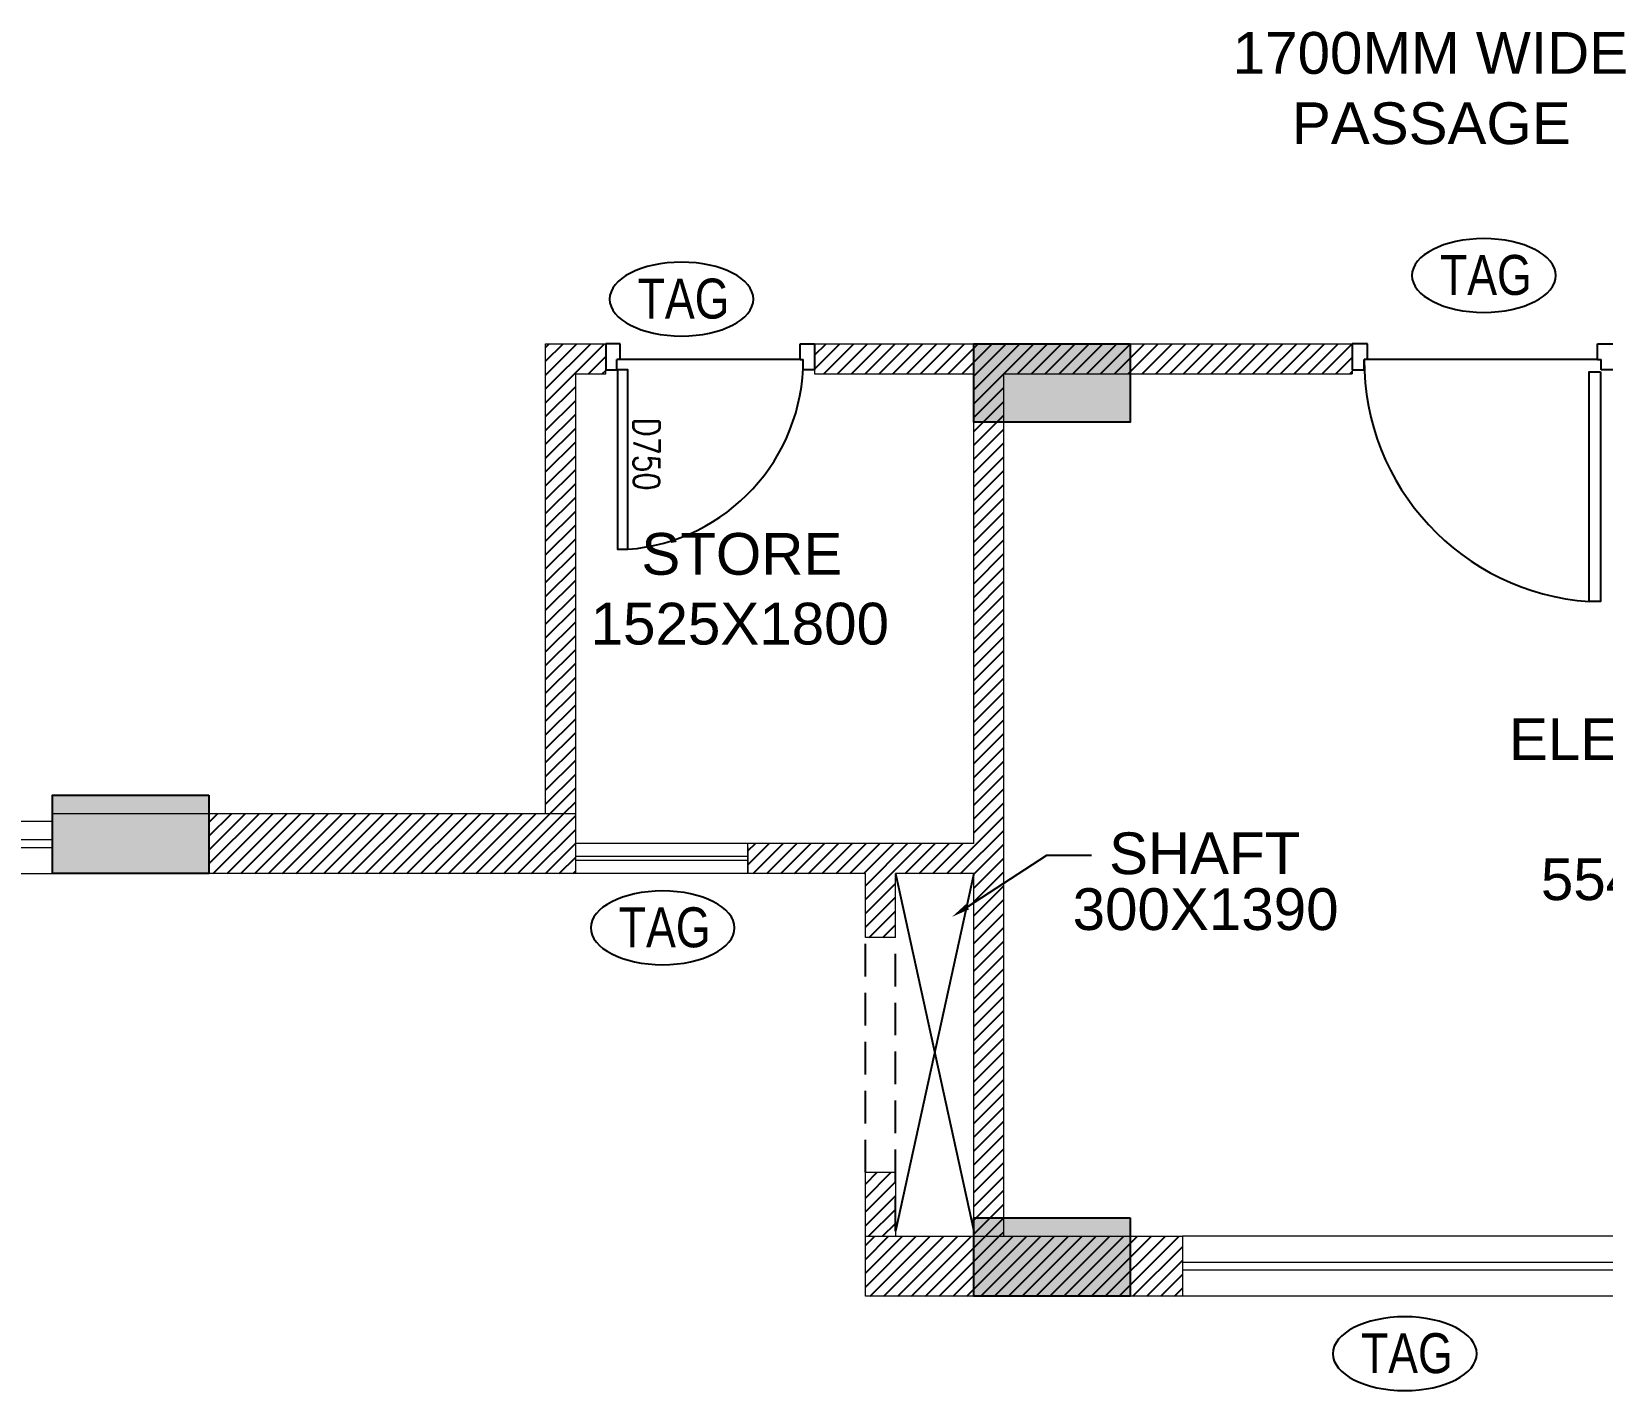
# Model space of a CAD drawing. Header units: millimetres. Extents: x 1277257 to 1543892, y 206696 to 309376.
# Drawn here: x 1302837 to 1308857, y 290995 to 296203 of the extents above; entities that cross this region are included whole.
import ezdxf
from ezdxf.enums import TextEntityAlignment as Align

# ---------------------------------------------------------------- set-up
doc = ezdxf.new("R2010")
doc.units = ezdxf.units.MM
doc.header["$LTSCALE"] = 500
doc.header["$MEASUREMENT"] = 0
doc.linetypes.add('HIDDEN', pattern=[0.375, 0.25, -0.125])
doc.layers.get('Defpoints').update_dxf_attribs({"lineweight": 0})
for name, color, linetype in [('AHC-A-FURNITURE', 2, 'Continuous'), ('CUTOUT', 8, 'HIDDEN'), ('DOOR', 8, 'Continuous'), ('TEXT-RM NAME', 6, 'Continuous'), ('TOWER AREA COLUMN.', 6, 'Continuous')]:
    doc.layers.add(name, color=color, linetype=linetype)
for name, color, linetype, lineweight in [('TOWER COL HATCH', 253, 'Continuous', 20), ('Wall', 2, 'Continuous', 15), ('WIN', 144, 'Continuous', 15)]:
    doc.layers.add(name, color=color, linetype=linetype, lineweight=lineweight)
doc.styles.add('simplex', font='simplex.shx')
doc.styles.get("Standard").update_dxf_attribs({"font": 'arial.ttf'})

msp = doc.modelspace()

# ---------------------------------------------------------------- hatches: boundary and pattern name
at = {"layer": 'TOWER COL HATCH'}
h = msp.add_hatch(color=253, dxfattribs=at)
h.dxf.hatch_style = 1
h.paths.add_polyline_path([(1307047.1, 295006.4), (1307047.1, 294706.4), (1306447.1, 294706.4), (1306447.1, 295006.4)])
h = msp.add_hatch(color=253, dxfattribs=at)
h.dxf.hatch_style = 1
h.paths.add_polyline_path([(1303517.1, 293276.4), (1303517.1, 292976.4), (1302917.1, 292976.4), (1302917.1, 293276.4)])
h = msp.add_hatch(color=253, dxfattribs=at)
h.dxf.hatch_style = 1
h.paths.add_polyline_path([(1307047.1, 291656.4), (1307047.1, 291356.4), (1306447.1, 291356.4), (1306447.1, 291656.4)])

# ---------------------------------------------------------------- linework, layer by layer
at = {"linetype": 'Continuous', "extrusion": (0, 0, -1)}
for centre in [(1308402, 295267.9), (1305327.6, 295177.4), (1305255.3, 292768.2), (1308099, 291136.4)]:
    msp.add_ellipse(centre, major_axis=(275.7, 0), ratio=0.512885, dxfattribs=at)
at = {"layer": 'AHC-A-FURNITURE', "color": 5, "linetype": 'Continuous', "ltscale": 50, "true_color": 0x0000ff}
for p, q in [((1304807.1, 294992.6), (1304820.9, 295006.4)), ((1304807.1, 294939.6), (1304873.9, 295006.4)), ((1304807.1, 294886.6), (1304926.9, 295006.4)), ((1304807.1, 294833.5), (1304980, 295006.4)), ((1304807.1, 294780.5), (1305033, 295006.4)), ((1305837.1, 294962), (1305881.5, 295006.4)), ((1305837.1, 294908.9), (1305934.6, 295006.4)), ((1305872.6, 294891.4), (1305987.6, 295006.4)), ((1305925.6, 294891.4), (1306040.6, 295006.4)), ((1305978.7, 294891.4), (1306093.7, 295006.4)), ((1306031.7, 294891.4), (1306146.7, 295006.4)), ((1306084.7, 294891.4), (1306199.7, 295006.4)), ((1306137.8, 294891.4), (1306252.8, 295006.4)), ((1306190.8, 294891.4), (1306305.8, 295006.4)), ((1306243.8, 294891.4), (1306358.8, 295006.4)), ((1306296.9, 294891.4), (1306411.9, 295006.4)), ((1306349.9, 294891.4), (1306464.9, 295006.4)), ((1306402.9, 294891.4), (1306517.9, 295006.4)), ((1306447.1, 294882.5), (1306571, 295006.4)), ((1306447.1, 294829.5), (1306624, 295006.4)), ((1306447.1, 294776.5), (1306677, 295006.4)), ((1306615.1, 294891.4), (1306730.1, 295006.4)), ((1306668.1, 294891.4), (1306783.1, 295006.4)), ((1306721.1, 294891.4), (1306836.1, 295006.4)), ((1306774.2, 294891.4), (1306889.2, 295006.4)), ((1306827.2, 294891.4), (1306942.2, 295006.4)), ((1306880.2, 294891.4), (1306995.2, 295006.4)), ((1306933.3, 294891.4), (1307048.3, 295006.4)), ((1306986.3, 294891.4), (1307101.3, 295006.4)), ((1307039.3, 294891.4), (1307154.3, 295006.4)), ((1307092.4, 294891.4), (1307207.4, 295006.4)), ((1307145.4, 294891.4), (1307260.4, 295006.4)), ((1307198.4, 294891.4), (1307313.4, 295006.4)), ((1307251.5, 294891.4), (1307366.5, 295006.4)), ((1307304.5, 294891.4), (1307419.5, 295006.4)), ((1307357.5, 294891.4), (1307472.5, 295006.4)), ((1307410.6, 294891.4), (1307525.6, 295006.4)), ((1307463.6, 294891.4), (1307578.6, 295006.4)), ((1307516.6, 294891.4), (1307631.6, 295006.4)), ((1307569.7, 294891.4), (1307684.7, 295006.4)), ((1307622.7, 294891.4), (1307737.7, 295006.4)), ((1307675.7, 294891.4), (1307790.7, 295006.4)), ((1307728.8, 294891.4), (1307843.8, 295006.4)), ((1307781.8, 294891.4), (1307896.8, 295006.4)), ((1304971, 294891.4), (1305037.1, 294957.5)), ((1307834.8, 294891.4), (1307897.1, 294953.7)), ((1305024.1, 294891.4), (1305037.1, 294904.4)), ((1307887.9, 294891.4), (1307897.1, 294900.6)), ((1304807.1, 294727.5), (1304922.1, 294842.5)), ((1306447.1, 294723.4), (1306562.1, 294838.4)), ((1304807.1, 294674.4), (1304922.1, 294789.4)), ((1306447.1, 294670.4), (1306562.1, 294785.4)), ((1304807.1, 294621.4), (1304922.1, 294736.4)), ((1304807.1, 294568.4), (1304922.1, 294683.4)), ((1306447.1, 294617.4), (1306562.1, 294732.4)), ((1304807.1, 294515.3), (1304922.1, 294630.3)), ((1306447.1, 294564.3), (1306562.1, 294679.3)), ((1306447.1, 294511.3), (1306562.1, 294626.3)), ((1304807.1, 294462.3), (1304922.1, 294577.3)), ((1306447.1, 294458.3), (1306562.1, 294573.3)), ((1304807.1, 294409.3), (1304922.1, 294524.3)), ((1306447.1, 294405.2), (1306562.1, 294520.2)), ((1304807.1, 294356.2), (1304922.1, 294471.2)), ((1306447.1, 294352.2), (1306562.1, 294467.2)), ((1304807.1, 294303.2), (1304922.1, 294418.2)), ((1306447.1, 294299.2), (1306562.1, 294414.2)), ((1304807.1, 294250.2), (1304922.1, 294365.2)), ((1306447.1, 294246.1), (1306562.1, 294361.1)), ((1304807.1, 294197.1), (1304922.1, 294312.1)), ((1304807.1, 294144.1), (1304922.1, 294259.1)), ((1306447.1, 294193.1), (1306562.1, 294308.1)), ((1304807.1, 294091.1), (1304922.1, 294206.1)), ((1306447.1, 294140.1), (1306562.1, 294255.1)), ((1306447.1, 294087), (1306562.1, 294202)), ((1304807.1, 294038), (1304922.1, 294153)), ((1306447.1, 294034), (1306562.1, 294149)), ((1304807.1, 293985), (1304922.1, 294100)), ((1306447.1, 293981), (1306562.1, 294096)), ((1304807.1, 293932), (1304922.1, 294047)), ((1306447.1, 293927.9), (1306562.1, 294042.9)), ((1304807.1, 293878.9), (1304922.1, 293993.9)), ((1306447.1, 293874.9), (1306562.1, 293989.9)), ((1304807.1, 293825.9), (1304922.1, 293940.9)), ((1306447.1, 293821.9), (1306562.1, 293936.9)), ((1304807.1, 293772.9), (1304922.1, 293887.9)), ((1306447.1, 293768.8), (1306562.1, 293883.8)), ((1304807.1, 293719.8), (1304922.1, 293834.8)), ((1304807.1, 293666.8), (1304922.1, 293781.8)), ((1306447.1, 293715.8), (1306562.1, 293830.8)), ((1306447.1, 293662.8), (1306562.1, 293777.8)), ((1304807.1, 293613.8), (1304922.1, 293728.8)), ((1306447.1, 293609.7), (1306562.1, 293724.7)), ((1304807.1, 293560.7), (1304922.1, 293675.7)), ((1306447.1, 293556.7), (1306562.1, 293671.7)), ((1304807.1, 293507.7), (1304922.1, 293622.7)), ((1306447.1, 293503.7), (1306562.1, 293618.7)), ((1304807.1, 293454.7), (1304922.1, 293569.7)), ((1306447.1, 293450.6), (1306562.1, 293565.6)), ((1304807.1, 293401.6), (1304922.1, 293516.6)), ((1306447.1, 293397.6), (1306562.1, 293512.6)), ((1304807.1, 293348.6), (1304922.1, 293463.6)), ((1306447.1, 293344.6), (1306562.1, 293459.6)), ((1304807.1, 293295.6), (1304922.1, 293410.6)), ((1304807.1, 293242.5), (1304922.1, 293357.5)), ((1306447.1, 293291.5), (1306562.1, 293406.5)), ((1304824, 293206.4), (1304922.1, 293304.5)), ((1306447.1, 293238.5), (1306562.1, 293353.5)), ((1306447.1, 293185.5), (1306562.1, 293300.5)), ((1304877, 293206.4), (1304922.1, 293251.5)), ((1306447.1, 293132.4), (1306562.1, 293247.4)), ((1306344.1, 292976.4), (1306562.1, 293194.4)), ((1306397.1, 292976.4), (1306562.1, 293141.4)), ((1305582.1, 293062.9), (1305610.6, 293091.4)), ((1305582.1, 293009.9), (1305663.6, 293091.4)), ((1305601.6, 292976.4), (1305716.6, 293091.4)), ((1305654.7, 292976.4), (1305769.7, 293091.4)), ((1305707.7, 292976.4), (1305822.7, 293091.4)), ((1305760.7, 292976.4), (1305875.7, 293091.4)), ((1305813.8, 292976.4), (1305928.8, 293091.4)), ((1305866.8, 292976.4), (1305981.8, 293091.4)), ((1305919.8, 292976.4), (1306034.8, 293091.4)), ((1305972.9, 292976.4), (1306087.9, 293091.4)), ((1306025.9, 292976.4), (1306140.9, 293091.4)), ((1306032.1, 292929.6), (1306193.9, 293091.4)), ((1306032.1, 292876.5), (1306247, 293091.4)), ((1306185, 292976.4), (1306300, 293091.4)), ((1306238, 292976.4), (1306353, 293091.4)), ((1306291.1, 292976.4), (1306406.1, 293091.4)), ((1306447.1, 292973.3), (1306562.1, 293088.3)), ((1306447.1, 292920.3), (1306562.1, 293035.3)), ((1306032.1, 292823.5), (1306147.1, 292938.5)), ((1306447.1, 292867.3), (1306562.1, 292982.3)), ((1306032.1, 292770.5), (1306147.1, 292885.5)), ((1306447.1, 292814.2), (1306562.1, 292929.2)), ((1306447.1, 292761.2), (1306562.1, 292876.2)), ((1306046.1, 292731.4), (1306147.1, 292832.4)), ((1306447.1, 292708.2), (1306562.1, 292823.2)), ((1306099.1, 292731.4), (1306147.1, 292779.4)), ((1306447.1, 292655.1), (1306562.1, 292770.1)), ((1306447.1, 292602.1), (1306562.1, 292717.1)), ((1306447.1, 292549.1), (1306562.1, 292664.1)), ((1306447.1, 292496), (1306562.1, 292611)), ((1306447.1, 292443), (1306562.1, 292558)), ((1306447.1, 292390), (1306562.1, 292505)), ((1306447.1, 292336.9), (1306562.1, 292451.9)), ((1306447.1, 292283.9), (1306562.1, 292398.9)), ((1306447.1, 292230.9), (1306562.1, 292345.9)), ((1306447.1, 292177.8), (1306562.1, 292292.8)), ((1306447.1, 292124.8), (1306562.1, 292239.8)), ((1306447.1, 292071.8), (1306562.1, 292186.8)), ((1306447.1, 292018.7), (1306562.1, 292133.7)), ((1306447.1, 291965.7), (1306562.1, 292080.7)), ((1306447.1, 291912.7), (1306562.1, 292027.7)), ((1306447.1, 291859.6), (1306562.1, 291974.6)), ((1306447.1, 291806.6), (1306562.1, 291921.6)), ((1306447.1, 291753.6), (1306562.1, 291868.6)), ((1306032.1, 291785.9), (1306077.6, 291831.4)), ((1306032.1, 291732.8), (1306130.6, 291831.4)), ((1306032.1, 291679.8), (1306147.1, 291794.8)), ((1306447.1, 291700.6), (1306562.1, 291815.6)), ((1306032.1, 291626.8), (1306147.1, 291741.8)), ((1306447.1, 291647.5), (1306562.1, 291762.5)), ((1306044.7, 291586.4), (1306147.1, 291688.7)), ((1306447.1, 291594.5), (1306562.1, 291709.5)), ((1306097.8, 291586.4), (1306147.1, 291635.7)), ((1306492, 291586.4), (1306562.1, 291656.5)), ((1306545.1, 291586.4), (1306562.1, 291603.4))]:
    msp.add_line(p, q, dxfattribs=at)
at = {"layer": 'AHC-A-FURNITURE', "color": 1, "linetype": 'Continuous', "ltscale": 50, "true_color": 0xff0000}
for p, q in [((1303517.1, 293172.3), (1303551.2, 293206.4)), ((1303517.1, 293119.3), (1303604.2, 293206.4)), ((1303517.1, 293066.2), (1303657.3, 293206.4)), ((1303517.1, 293013.2), (1303710.3, 293206.4)), ((1303533.3, 292976.4), (1303763.3, 293206.4)), ((1303586.4, 292976.4), (1303816.4, 293206.4)), ((1303639.4, 292976.4), (1303869.4, 293206.4)), ((1303692.4, 292976.4), (1303922.4, 293206.4)), ((1303745.5, 292976.4), (1303975.5, 293206.4)), ((1303798.5, 292976.4), (1304028.5, 293206.4)), ((1303851.5, 292976.4), (1304081.5, 293206.4)), ((1303904.6, 292976.4), (1304134.6, 293206.4)), ((1303957.6, 292976.4), (1304187.6, 293206.4)), ((1304010.6, 292976.4), (1304240.6, 293206.4)), ((1304063.7, 292976.4), (1304293.7, 293206.4)), ((1304116.7, 292976.4), (1304346.7, 293206.4)), ((1304169.7, 292976.4), (1304399.7, 293206.4)), ((1304222.8, 292976.4), (1304452.8, 293206.4)), ((1304275.8, 292976.4), (1304505.8, 293206.4)), ((1304328.8, 292976.4), (1304558.8, 293206.4)), ((1304381.9, 292976.4), (1304611.9, 293206.4)), ((1304434.9, 292976.4), (1304664.9, 293206.4)), ((1304487.9, 292976.4), (1304717.9, 293206.4)), ((1304541, 292976.4), (1304771, 293206.4)), ((1304594, 292976.4), (1304824, 293206.4)), ((1304647, 292976.4), (1304877, 293206.4)), ((1304700.1, 292976.4), (1304922.1, 293198.4)), ((1304753.1, 292976.4), (1304922.1, 293145.4)), ((1304806.1, 292976.4), (1304922.1, 293092.4)), ((1304859.2, 292976.4), (1304922.1, 293039.3)), ((1304912.2, 292976.4), (1304922.1, 292986.3)), ((1306032.1, 291550.7), (1306067.8, 291586.4)), ((1306032.1, 291497.7), (1306120.8, 291586.4)), ((1306032.1, 291444.6), (1306173.8, 291586.4)), ((1306032.1, 291391.6), (1306226.9, 291586.4)), ((1306049.9, 291356.4), (1306279.9, 291586.4)), ((1306102.9, 291356.4), (1306332.9, 291586.4)), ((1306156, 291356.4), (1306386, 291586.4)), ((1306209, 291356.4), (1306439, 291586.4)), ((1306262, 291356.4), (1306492, 291586.4)), ((1306315.1, 291356.4), (1306545.1, 291586.4)), ((1306368.1, 291356.4), (1306598.1, 291586.4)), ((1306421.1, 291356.4), (1306651.1, 291586.4)), ((1306474.2, 291356.4), (1306704.2, 291586.4)), ((1306527.2, 291356.4), (1306757.2, 291586.4)), ((1306580.2, 291356.4), (1306810.2, 291586.4)), ((1306633.3, 291356.4), (1306863.3, 291586.4)), ((1306686.3, 291356.4), (1306916.3, 291586.4)), ((1306739.3, 291356.4), (1306969.3, 291586.4)), ((1306792.4, 291356.4), (1307022.4, 291586.4)), ((1306845.4, 291356.4), (1307075.4, 291586.4)), ((1306898.4, 291356.4), (1307128.4, 291586.4)), ((1306951.5, 291356.4), (1307181.5, 291586.4)), ((1307004.5, 291356.4), (1307234.5, 291586.4)), ((1307057.5, 291356.4), (1307247.1, 291546)), ((1307110.6, 291356.4), (1307247.1, 291492.9)), ((1307163.6, 291356.4), (1307247.1, 291439.9)), ((1307216.6, 291356.4), (1307247.1, 291386.9))]:
    msp.add_line(p, q, dxfattribs=at)
at = {"layer": 'CUTOUT', "ltscale": 100}
for p, q in [((1306147.1, 292976.4), (1306447.1, 291606.4)), ((1306447.1, 292976.4), (1306147.1, 291606.4))]:
    msp.add_line(p, q, dxfattribs=at)
at = {"layer": 'CUTOUT'}
for p, q in [((1306032.1, 291831.4), (1306032.1, 292731.4)), ((1306147.1, 291606.4), (1306147.1, 292731.4))]:
    msp.add_line(p, q, dxfattribs=at)
at = {"layer": 'DOOR', "ltscale": 100}
for p, q in [((1305037.1, 295006.4), (1305037.1, 294906.4)), ((1305092.1, 295006.4), (1305037.1, 295006.4)), ((1305092.1, 294946.4), (1305092.1, 295006.4)), ((1305782.1, 294946.4), (1305782.1, 295006.4)), ((1305782.1, 295006.4), (1305837.1, 295006.4)), ((1305837.1, 295006.4), (1305837.1, 294906.4)), ((1307897.1, 295006.4), (1307897.1, 294906.4)), ((1307956.2, 295006.4), (1307897.1, 295006.4)), ((1307956.2, 294946.4), (1307956.2, 295006.4)), ((1308837.9, 294946.4), (1308837.9, 295006.4)), ((1308837.9, 295006.4), (1308897.1, 295006.4)), ((1305080.1, 294906.4), (1305080.1, 294946.4)), ((1305092.1, 294946.4), (1305080.1, 294946.4)), ((1305782.1, 294946.4), (1305092.1, 294946.4)), ((1305782.1, 294946.4), (1305794.1, 294946.4)), ((1305794.1, 294906.4), (1305794.1, 294946.4)), ((1307943.3, 294906.4), (1307943.3, 294946.4)), ((1307956.2, 294946.4), (1307943.3, 294946.4)), ((1308837.9, 294946.4), (1307956.2, 294946.4)), ((1308837.9, 294946.4), (1308850.9, 294946.4)), ((1308850.9, 294906.4), (1308850.9, 294946.4)), ((1305037.1, 294906.4), (1305080.1, 294906.4)), ((1305837.1, 294906.4), (1305794.1, 294906.4)), ((1307897.1, 294906.4), (1307943.3, 294906.4)), ((1308897.1, 294906.4), (1308850.9, 294906.4))]:
    msp.add_line(p, q, dxfattribs=at)
for points in [[(1305082.5, 294906.8), (1305082.5, 294218.7), (1305122.5, 294218.7), (1305122.5, 294906.8)], [(1308848.2, 294899.3), (1308848.2, 294018.8), (1308805.2, 294018.8), (1308805.2, 294899.3)]]:
    msp.add_lwpolyline(points, close=True, dxfattribs=at)
at = {"layer": 'DOOR', "linetype": 'Continuous'}
msp.add_arc((1305066.2, 294944.4), 727.9, 274.43826, 0.15923, dxfattribs=at)
at = {"layer": 'DOOR', "ltscale": 100}
msp.add_arc((1308868.1, 294941.4), 924.7, 179.68451, 266.10376, dxfattribs=at)
at = {"layer": 'TEXT-RM NAME'}
msp.add_lwpolyline([(1306422.9, 292848.5), (1306728, 293046.7), (1306898.4, 293046.7)], dxfattribs=at)
msp.add_solid([(1306429.3, 292838.8), (1306364.2, 292810.4), (1306416.6, 292858.3)], dxfattribs=at)
at = {"layer": 'TOWER AREA COLUMN.'}
for points in [[(1307047.1, 295006.4), (1307047.1, 294706.4), (1306447.1, 294706.4), (1306447.1, 295006.4)], [(1303517.1, 293276.4), (1303517.1, 292976.4), (1302917.1, 292976.4), (1302917.1, 293276.4)], [(1307047.1, 291656.4), (1307047.1, 291356.4), (1306447.1, 291356.4), (1306447.1, 291656.4)]]:
    msp.add_lwpolyline(points, close=True, dxfattribs=at)
at = {"layer": 'Wall', "linetype": 'Continuous'}
for p, q in [((1304807.1, 293206.4), (1304807.1, 295006.4)), ((1304807.1, 295006.4), (1305037.1, 295006.4)), ((1304922.1, 294891.4), (1305037.1, 294891.4)), ((1305582.1, 292976.4), (1305582.1, 293091.4)), ((1306032.1, 291831.4), (1306147.1, 291831.4)), ((1306032.1, 291356.4), (1306032.1, 291831.4)), ((1306147.1, 291831.4), (1306147.1, 291586.4))]:
    msp.add_line(p, q, dxfattribs=at)
at = {"layer": 'Wall'}
for p, q in [((1305037.1, 294891.4), (1305037.1, 295006.4)), ((1305837.1, 295006.4), (1307897.1, 295006.4)), ((1305837.1, 295006.4), (1305837.1, 294891.4)), ((1307897.1, 295006.4), (1307897.1, 294891.4)), ((1304922.1, 292976.4), (1304922.1, 294891.4)), ((1305837.1, 294891.4), (1306447.1, 294891.4)), ((1306447.1, 293091.4), (1306447.1, 294891.4)), ((1306562.1, 294891.4), (1307897.1, 294891.4)), ((1306562.1, 291586.4), (1306562.1, 294891.4)), ((1302917.1, 293206.4), (1302917.1, 292976.4)), ((1302917.1, 293206.4), (1304922.1, 293206.4)), ((1306447.1, 293091.4), (1305582.1, 293091.4)), ((1305582.1, 293076.4), (1305582.1, 292976.4)), ((1304922.1, 292976.4), (1302917.1, 292976.4)), ((1306032.1, 292976.4), (1305582.1, 292976.4)), ((1306032.1, 292731.4), (1306032.1, 292976.4)), ((1306447.1, 292976.4), (1306147.1, 292976.4)), ((1306147.1, 292731.4), (1306147.1, 292976.4)), ((1306447.1, 291586.4), (1306447.1, 292976.4)), ((1306147.1, 292731.4), (1306032.1, 292731.4)), ((1306032.1, 291586.4), (1307247.1, 291586.4)), ((1307247.1, 291586.4), (1307247.1, 291356.4)), ((1307247.1, 291356.4), (1306032.1, 291356.4))]:
    msp.add_line(p, q, dxfattribs=at)
at = {"layer": 'WIN'}
for p, q in [((1301367.1, 293176.4), (1302917.1, 293176.4)), ((1301367.1, 293106.4), (1302917.1, 293106.4)), ((1301367.1, 293076.4), (1302917.1, 293076.4)), ((1305582.1, 293091.4), (1304922.1, 293091.4)), ((1301367.1, 292976.4), (1302917.1, 292976.4)), ((1305582.1, 292976.4), (1304922.1, 292976.4)), ((1305582.1, 292976.4), (1304922.1, 292976.4)), ((1309047.1, 291586.4), (1307247.1, 291586.4)), ((1309047.1, 291486.4), (1307247.1, 291486.4)), ((1309047.1, 291456.4), (1307247.1, 291456.4)), ((1309047.1, 291356.4), (1307247.1, 291356.4))]:
    msp.add_line(p, q, dxfattribs=at)
at = {"layer": 'WIN', "linetype": 'HIDDEN', "ltscale": 50}
for p, q in [((1305582.1, 293041.4), (1304922.1, 293041.4)), ((1305582.1, 293026.4), (1304922.1, 293026.4))]:
    msp.add_line(p, q, dxfattribs=at)

# ---------------------------------------------------------------- texts
at = {"width": 0.8}
for p in [(1308409.7, 295270), (1305335.4, 295179.4), (1305263.1, 292770.2), (1308106.8, 291138.4)]:
    msp.add_attdef('TAG', text='', height=153.1, dxfattribs=at).set_placement(p, align=Align.MIDDLE_CENTER)
at = {"layer": 'Defpoints', "ltscale": 100, "style": 'simplex', "width": 0.8}
msp.add_attdef('D750', (1305143.6, 294721.8), 'D750', height=100, rotation=270, dxfattribs=at)
at = {"layer": 'TEXT-RM NAME'}
for s, p in [('1700MM WIDE', (1307439.5, 296040.8)), ('PASSAGE', (1307666.5, 295771.4)), ('STORE', (1305173.9, 294121.2)), ('1525X1800', (1304979.3, 293853.9)), ('ELECTRICAL', (1308498.1, 293411.4)), ('5545X3305', (1308620.4, 292874.5))]:
    msp.add_text(s, height=160, rotation=360, dxfattribs=at).set_placement(p)
for s, p in [('SHAFT', (1306966, 292973.9)), ('300X1390', (1306826.2, 292759.9))]:
    msp.add_text(s, height=160, dxfattribs=at).set_placement(p)

doc.saveas('drawing.dxf')
